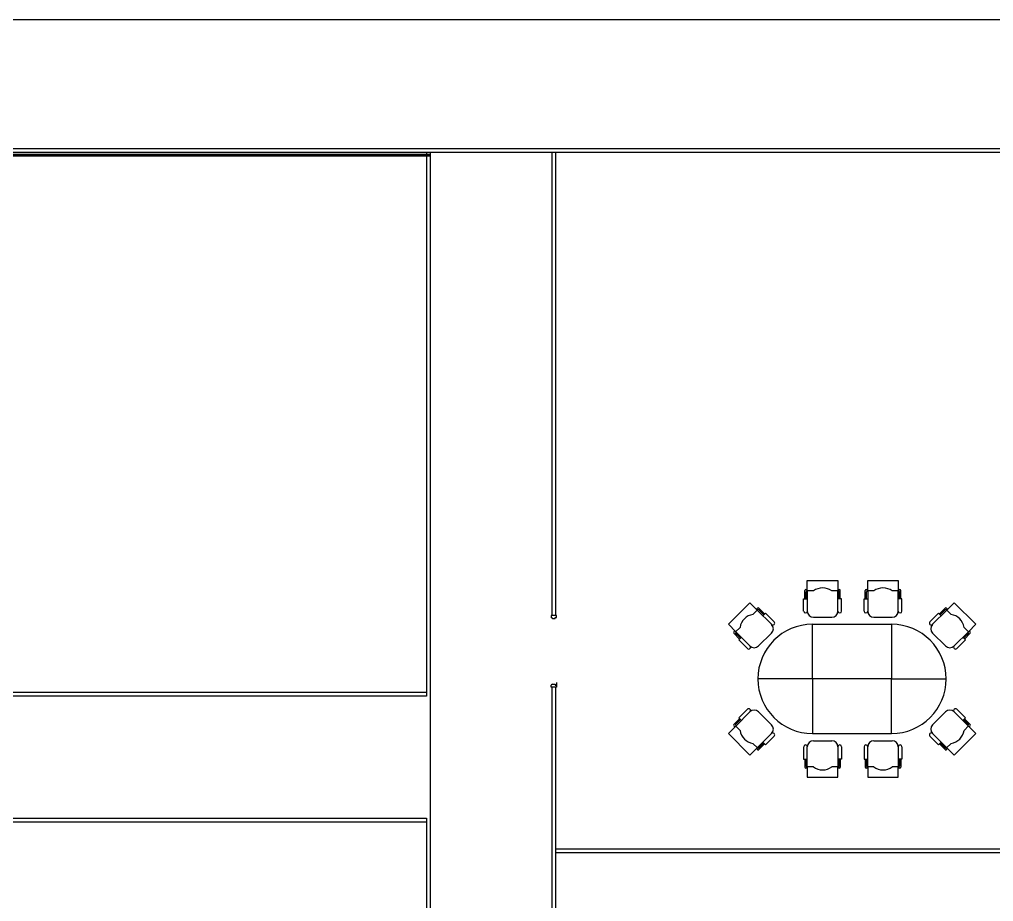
# Model space of a CAD drawing. Header units: millimetres. Extents: x 391350 to 515311, y -283575 to -199845.
# Drawn here: x 425181 to 438736, y -216931 to -204650 of the extents above; entities that cross this region are included whole.
import ezdxf

# ---------------------------------------------------------------- set-up
doc = ezdxf.new("R2010")
doc.units = ezdxf.units.MM

msp = doc.modelspace()

# ---------------------------------------------------------------- linework, layer by layer
at = {"color": 0}
for p, q in [((445217, -206502), (391350, -206502)), ((395466, -206527), (430895, -206527)), ((395466, -206536), (430895, -206536)), ((400263, -206549), (430895, -206549)), ((445217, -206452), (422595, -206452)), ((430845, -206502), (430845, -214073)), ((430895, -206502), (430895, -219073)), ((432595, -212949), (432595, -206502)), ((432645, -212949), (432645, -206502)), ((436145, -212462), (436570, -212462)), ((436145, -212607), (436145, -212462)), ((436570, -212462), (436570, -212607)), ((436986, -212462), (437411, -212462)), ((436986, -212607), (436986, -212462)), ((437411, -212462), (437411, -212607)), ((436111, -212717), (436111, -212602)), ((436145, -212590), (436124, -212590)), ((436128, -212717), (436128, -212619)), ((436230, -212607), (436141, -212607)), ((436145, -212607), (436145, -212887)), ((436574, -212607), (436485, -212607)), ((436591, -212590), (436570, -212590)), ((436570, -212887), (436570, -212607)), ((436587, -212717), (436587, -212619)), ((436604, -212717), (436604, -212602)), ((436952, -212717), (436952, -212602)), ((436986, -212590), (436964, -212590)), ((436969, -212717), (436969, -212619)), ((437071, -212607), (436981, -212607)), ((436986, -212607), (436986, -212887)), ((437415, -212607), (437326, -212607)), ((437432, -212590), (437411, -212590)), ((437411, -212887), (437411, -212607)), ((437428, -212717), (437428, -212619)), ((437445, -212717), (437445, -212602)), ((435047, -213072), (435347, -212772)), ((435347, -212772), (435449, -212874)), ((438188, -212772), (438085, -212874)), ((438488, -213072), (438188, -212772)), ((435452, -212871), (435389, -212934)), ((435452, -212847), (435437, -212862)), ((435648, -213072), (435449, -212874)), ((435551, -212928), (435470, -212847)), ((435539, -212940), (435470, -212871)), ((437887, -213072), (438085, -212874)), ((437983, -212928), (438064, -212847)), ((437995, -212940), (438064, -212871)), ((438082, -212847), (438098, -212862)), ((438082, -212871), (438146, -212934)), ((432653, -212949), (432581, -212949)), ((432581, -212949), (432581, -212979)), ((432599, -212992), (432581, -212979)), ((432599, -212992), (432638, -212992)), ((432638, -212992), (432638, -212979)), ((432638, -212979), (432653, -212979)), ((432653, -212979), (432653, -212949)), ((435149, -213175), (435047, -213072)), ((436230, -212972), (436485, -212972)), ((437071, -212972), (437326, -212972)), ((438386, -213175), (438488, -213072)), ((435137, -213163), (435122, -213178)), ((435203, -213277), (435122, -213196)), ((435209, -213115), (435146, -213178)), ((435215, -213265), (435146, -213196)), ((435149, -213175), (435347, -213373)), ((435467, -213373), (435648, -213193)), ((438067, -213373), (437887, -213193)), ((438386, -213175), (438188, -213373)), ((438320, -213265), (438389, -213196)), ((438326, -213115), (438389, -213178)), ((438332, -213277), (438413, -213196)), ((438398, -213163), (438413, -213178)), ((432653, -213883), (432653, -213949)), ((436217, -213832), (435457, -213832)), ((437317, -213832), (438077, -213832)), ((430845, -214023), (413964, -214023)), ((432599, -213905), (432581, -213918)), ((432581, -213949), (432581, -213918)), ((432653, -213949), (432581, -213949)), ((432595, -220880), (432595, -213949)), ((432599, -213905), (432638, -213905)), ((432638, -213905), (432638, -213918)), ((432638, -213918), (432653, -213918)), ((432645, -220880), (432645, -213949)), ((430845, -214073), (413964, -214073)), ((435149, -214489), (435347, -214291)), ((435467, -214291), (435648, -214471)), ((438067, -214291), (437887, -214471)), ((438386, -214489), (438188, -214291)), ((435203, -214387), (435122, -214468)), ((435215, -214399), (435146, -214468)), ((438320, -214399), (438389, -214468)), ((438332, -214387), (438413, -214468)), ((435149, -214489), (435047, -214592)), ((435137, -214501), (435122, -214486)), ((435209, -214550), (435146, -214486)), ((438326, -214550), (438389, -214486)), ((438386, -214489), (438488, -214592)), ((438398, -214501), (438413, -214486)), ((435047, -214592), (435347, -214892)), ((435648, -214592), (435449, -214790)), ((436230, -214692), (436485, -214692)), ((437071, -214692), (437326, -214692)), ((437887, -214592), (438085, -214790)), ((438488, -214592), (438188, -214892)), ((435347, -214892), (435449, -214790)), ((435452, -214793), (435389, -214730)), ((435452, -214817), (435437, -214802)), ((435539, -214724), (435470, -214793)), ((435551, -214736), (435470, -214817)), ((436145, -215058), (436145, -214777)), ((436570, -214777), (436570, -215058)), ((436986, -215058), (436986, -214777)), ((437411, -214777), (437411, -215058)), ((437983, -214736), (438064, -214817)), ((437995, -214724), (438064, -214793)), ((438082, -214793), (438146, -214730)), ((438082, -214817), (438098, -214802)), ((438188, -214892), (438085, -214790)), ((436111, -214947), (436111, -215062)), ((436128, -214947), (436128, -215045)), ((436587, -214947), (436587, -215045)), ((436604, -214947), (436604, -215062)), ((436952, -214947), (436952, -215062)), ((436969, -214947), (436969, -215045)), ((437428, -214947), (437428, -215045)), ((437445, -214947), (437445, -215062)), ((436145, -215075), (436124, -215075)), ((436230, -215058), (436141, -215058)), ((436145, -215058), (436145, -215202)), ((436574, -215058), (436485, -215058)), ((436570, -215202), (436570, -215058)), ((436591, -215075), (436570, -215075)), ((436986, -215075), (436964, -215075)), ((437071, -215058), (436981, -215058)), ((436986, -215058), (436986, -215202)), ((437415, -215058), (437326, -215058)), ((437411, -215202), (437411, -215058)), ((437432, -215075), (437411, -215075)), ((436145, -215202), (436570, -215202)), ((436986, -215202), (437411, -215202)), ((419398, -215773), (430845, -215773)), ((430845, -215773), (430845, -219073)), ((430895, -215773), (430895, -215898)), ((430895, -215773), (430895, -215898)), ((419398, -215823), (430845, -215823)), ((432645, -216199), (445120, -216199)), ((432645, -216249), (445120, -216249))]:
    msp.add_line(p, q, dxfattribs=at)
for points in [[(391350, -204650), (449973, -204650), (449973, -239526), (391350, -239526)], [(437317, -213832), (436217, -213832), (436217, -213072), (437317, -213072)], [(437317, -213832), (436217, -213832), (436217, -214592), (437317, -214592)]]:
    msp.add_lwpolyline(points, close=True, dxfattribs=at)
for points in [[(436094, -212887), (436094, -212717), (436145, -212717)], [(436621, -212887), (436621, -212717), (436570, -212717)], [(436935, -212887), (436935, -212717), (436986, -212717)], [(437462, -212887), (437462, -212717), (437411, -212717)], [(435684, -213036), (435563, -212916), (435527, -212952)], [(437851, -213036), (437971, -212916), (438007, -212952)], [(435311, -213409), (435191, -213289), (435227, -213253)], [(438224, -213409), (438344, -213289), (438308, -213253)], [(435311, -214255), (435191, -214375), (435227, -214411)], [(438224, -214255), (438344, -214375), (438308, -214411)], [(435684, -214628), (435563, -214748), (435527, -214712)], [(437851, -214628), (437971, -214748), (438007, -214712)], [(436094, -214777), (436094, -214947), (436145, -214947)], [(436621, -214777), (436621, -214947), (436570, -214947)], [(436935, -214777), (436935, -214947), (436986, -214947)], [(437462, -214777), (437462, -214947), (437411, -214947)]]:
    msp.add_lwpolyline(points, dxfattribs=at)
for centre, radius, start, end in [((436124, -212602), 12.8, 90, 180), ((436141, -212619), 12.8, 90, 180), ((436358, -212777), 212, 53.1301, 126.8699), ((436574, -212619), 12.8, 0, 90), ((436591, -212602), 12.8, 0, 90), ((436964, -212602), 12.8, 90, 180), ((436981, -212619), 12.8, 90, 180), ((437198, -212777), 212, 53.1301, 126.8699), ((437415, -212619), 12.8, 0, 90), ((437432, -212602), 12.8, 0, 90), ((435419, -213145), 212, 98.1301, 171.8699), ((435461, -212856), 12.8, 45, 135), ((435461, -212880), 12.8, 45, 135), ((436120, -212887), 25.5, 180, 0), ((436230, -212887), 85, 180, 270), ((436485, -212887), 85, 270, 0), ((436596, -212887), 25.5, 180, 0), ((436960, -212887), 25.5, 180, 0), ((437071, -212887), 85, 180, 270), ((437326, -212887), 85, 270, 0), ((437436, -212887), 25.5, 180, 0), ((438073, -212856), 12.8, 45, 135), ((438073, -212880), 12.8, 45, 135), ((438116, -213145), 212, 8.1301, 81.8699), ((436217, -213832), 760, 90, 270), ((435666, -213054), 25.5, 225, 45), ((435588, -213133), 85, 315, 45), ((437317, -213832), 760, 270, 90), ((437869, -213054), 25.5, 135, 315), ((437947, -213133), 85, 135, 225), ((435131, -213187), 12.8, 135, 225), ((435155, -213187), 12.8, 135, 225), ((438380, -213187), 12.8, 315, 45), ((438404, -213187), 12.8, 315, 45), ((435329, -213391), 25.5, 225, 45), ((435407, -213313), 85, 225, 315), ((438128, -213313), 85, 225, 315), ((438206, -213391), 25.5, 135, 315), ((435329, -214273), 25.5, 315, 135), ((435407, -214351), 85, 45, 135), ((438128, -214351), 85, 45, 135), ((438206, -214273), 25.5, 45, 225), ((435131, -214477), 12.8, 135, 225), ((435155, -214477), 12.8, 135, 225), ((435419, -214519), 212, 188.1301, 261.8699), ((435588, -214531), 85, 315, 45), ((437947, -214531), 85, 135, 225), ((438116, -214519), 212, 278.1301, 351.8699), ((438380, -214477), 12.8, 315, 45), ((438404, -214477), 12.8, 315, 45), ((435666, -214610), 25.5, 315, 135), ((436230, -214777), 85, 90, 180), ((436485, -214777), 85, 0, 90), ((437071, -214777), 85, 90, 180), ((437326, -214777), 85, 0, 90), ((437869, -214610), 25.5, 45, 225), ((435461, -214784), 12.8, 225, 315), ((435461, -214808), 12.8, 225, 315), ((436120, -214777), 25.5, 0, 180), ((436596, -214777), 25.5, 0, 180), ((436960, -214777), 25.5, 0, 180), ((437436, -214777), 25.5, 0, 180), ((438073, -214784), 12.8, 225, 315), ((438073, -214808), 12.8, 225, 315), ((436124, -215062), 12.8, 180, 270), ((436141, -215045), 12.8, 180, 270), ((436358, -214888), 212, 233.1301, 306.8699), ((436574, -215045), 12.8, 270, 0), ((436591, -215062), 12.8, 270, 0), ((436964, -215062), 12.8, 180, 270), ((436981, -215045), 12.8, 180, 270), ((437198, -214888), 212, 233.1301, 306.8699), ((437415, -215045), 12.8, 270, 0), ((437432, -215062), 12.8, 270, 0)]:
    msp.add_arc(centre, radius, start, end, dxfattribs=at)

doc.saveas('drawing.dxf')
